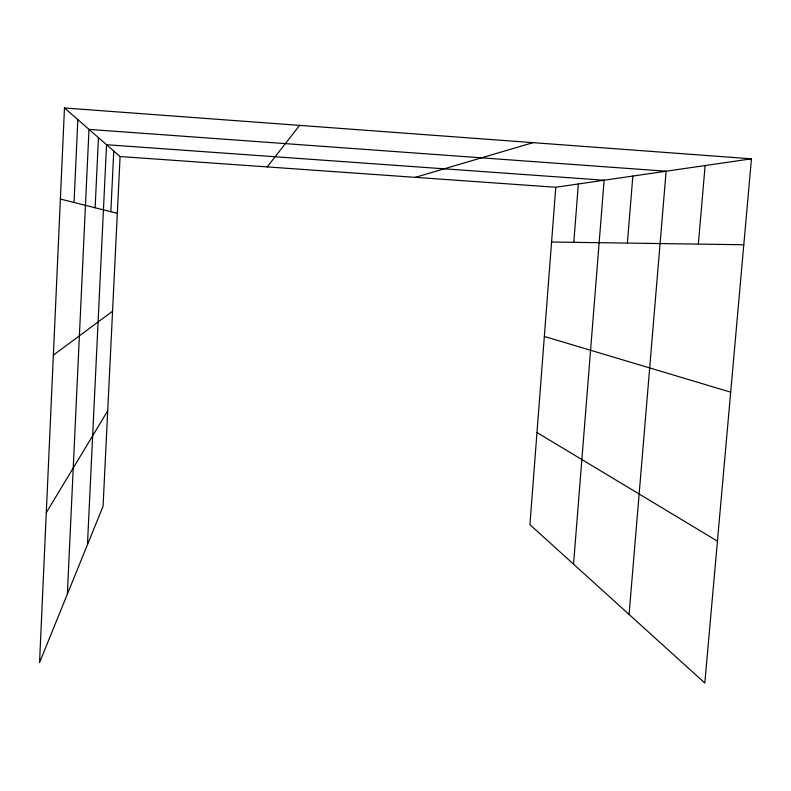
<?xml version="1.0" encoding="UTF-8"?>
<svg xmlns="http://www.w3.org/2000/svg" width="791" height="791" viewBox="0 0 791 791"><rect width="100%" height="100%" fill="white"/><g stroke="black" fill="none" stroke-linecap="round" stroke-linejoin="round"><path stroke-width="1.19" d="M64.476 107.981L39.55 662.581L103.067 506.28L120.084 156.539L64.476 107.981L751.45 158.813L704.811 683.019L529.921 524.67L555.776 187.259L751.45 158.813M74.047 202.476L77.844 119.659M67.354 594.16L88.997 129.398L666.121 171.212L629.072 614.449M95.138 207.766L98.45 137.644M87.455 544.692L106.548 144.723L604.116 180.229L573.534 564.151M110.849 211.711L113.775 151.032M573.801 242.333L578.359 183.977M627.382 243.094L632.849 176.057M698.364 244.103L705.117 165.546M46.283 512.687L107.714 410.826M267.22 166.911L299.611 125.373M53.373 355.119L112.559 311.239M415.315 177.352L533.025 142.647M551.584 242.016L743.807 244.755M120.084 156.539L555.776 187.259M60.383 199.045L117.315 213.333M544.346 336.442L730.686 392.158M536.98 432.529L717.427 541.143"/></g></svg>
